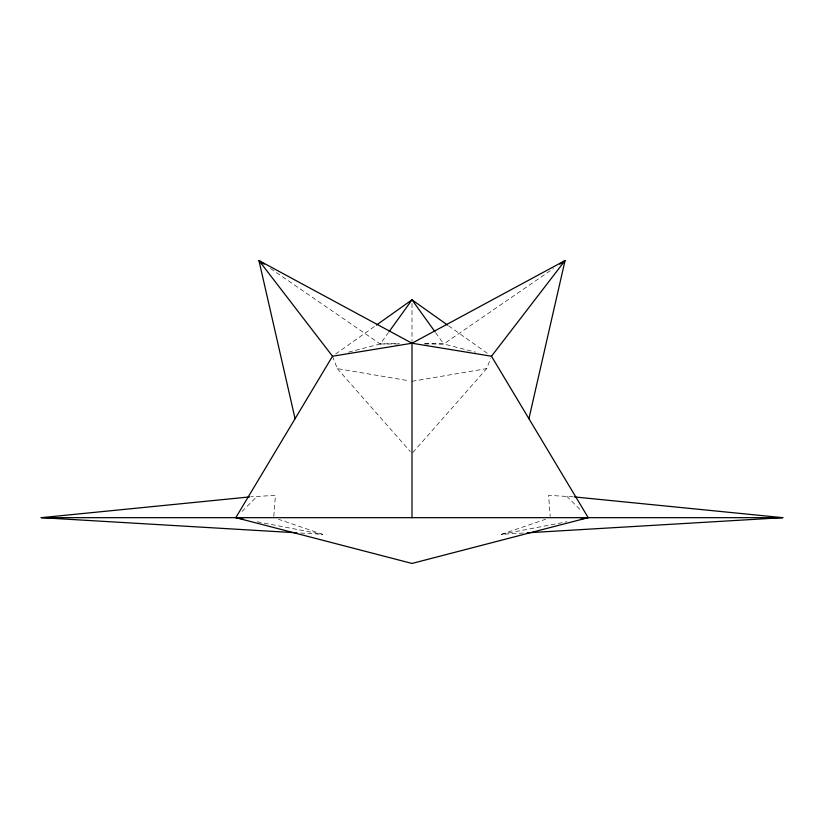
<?xml version="1.0" encoding="UTF-8"?>
<svg xmlns="http://www.w3.org/2000/svg" width="824" height="824" viewBox="0 0 824 824"><rect width="100%" height="100%" fill="white"/><g stroke="black" fill="none" stroke-linecap="round" stroke-linejoin="round"><path stroke-width="0.62" stroke-dasharray="4.12 3.09" d="M273.795 516.421L275.422 495.358L250.918 496.8M412.845 452.531L486.696 368.616L490.61 358.492M348.428 352.157L380.235 343.979L388.362 332.68M242.06 511.395L257.315 496.161M335.656 354.011L375.394 325.81M424.71 343.979L443.765 343.979L553.46 268.531M523.302 533.035L501.466 534.323L545.539 519.285M501.466 534.323L566.84 521.767M412 381.306L486.696 368.616M270.54 268.531L380.235 343.979L399.29 343.536M380.235 343.979L399.29 343.979M424.71 343.536L443.765 343.979L475.572 352.157M573.082 496.8L548.578 495.358L550.205 516.421M300.698 533.035L322.534 534.323L278.461 519.285M332.515 356.236L337.304 368.616L409.466 380.873M257.16 521.767L322.534 534.323M448.606 325.81L488.344 354.011M566.685 496.161L581.94 511.395M337.304 368.616L410.301 451.562M435.639 332.68L443.765 343.979M412 303.459L412 341.476"/><path stroke-width="1.24" d="M528.915 418.716L565.058 260.549L412 343.237L332.515 356.236L235.788 517.668L412 563.451L588.212 517.668L491.485 356.236L412 343.237L258.942 260.549L295.085 418.716M389.103 331.66L412 299.833L447.556 325.068M491.485 356.236L565.058 260.549L559.784 264.185M376.444 325.068L412 299.833L434.897 331.66M580.673 519.11L588.212 517.668M296.846 532.809L41.2 517.668L249.641 496.923M527.154 532.809L782.8 517.668L574.359 496.923M41.2 517.668L782.8 517.668M235.788 517.668L243.327 519.11M264.216 264.185L258.942 260.549L332.515 356.236M412 343.237L412 517.668"/></g></svg>
